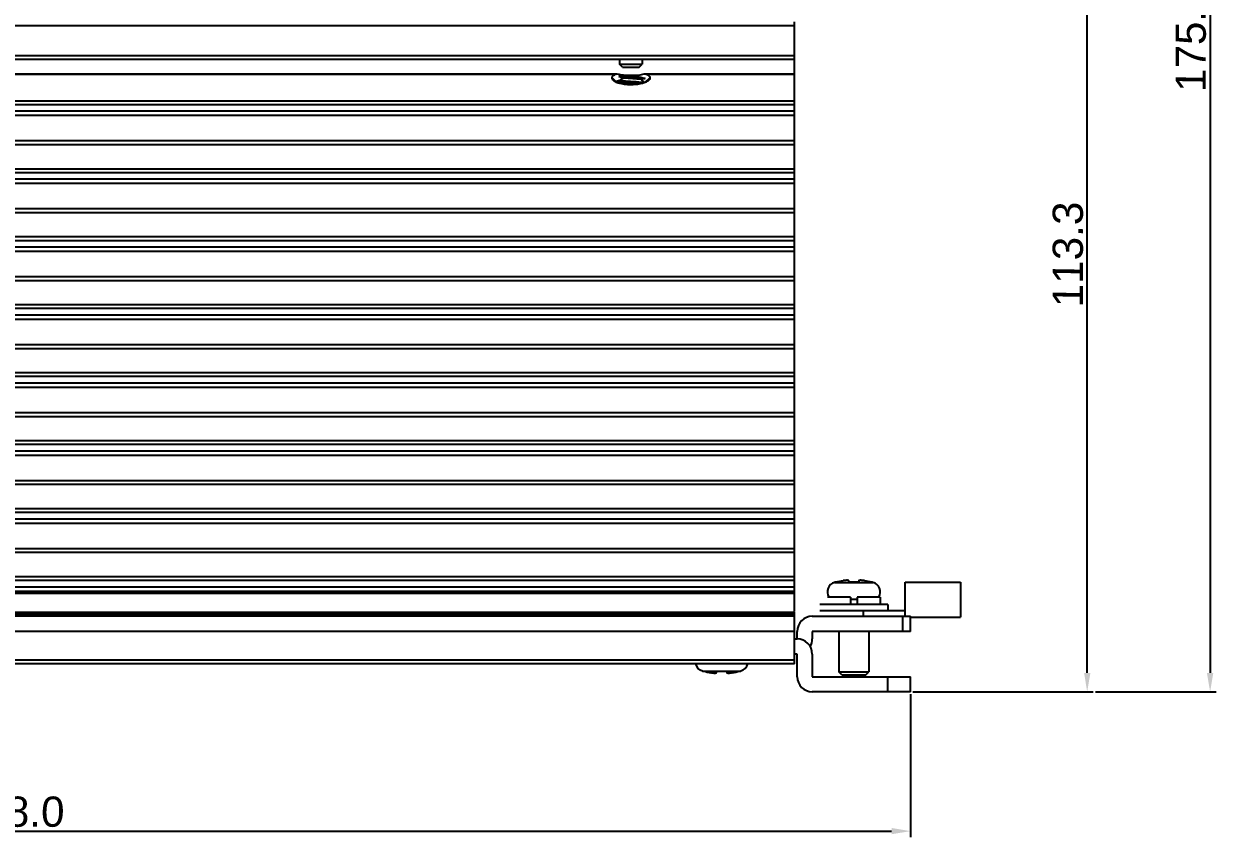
# Model space of a CAD drawing. Header units: millimetres. Extents: x 5329 to 6973, y -914 to -356.
# Drawn here: x 5702.2 to 5860, y -790 to -682.4 of the extents above; entities that cross this region are included whole.
import ezdxf

# ---------------------------------------------------------------- set-up
doc = ezdxf.new("R2010")
doc.units = ezdxf.units.MM
doc.header["$PDMODE"] = 3
doc.header["$PDSIZE"] = 1
doc.layers.get('0').update_dxf_attribs({"linetype": 'CONTINUOUS'})
doc.layers.get('Defpoints').update_dxf_attribs({"linetype": 'CONTINUOUS'})
doc.layers.add('Dim', color=1, linetype='CONTINUOUS')
doc.styles.add('OMI-1', font='arial.ttf', dxfattribs={"oblique": 1})
doc.dimstyles.new('1', dxfattribs={"dimtxt": 4, "dimasz": 2.5, "dimexe": 0.8, "dimexo": 0.3, "dimgap": 0.5, "dimtad": 1, "dimtoh": 1, "dimdec": 1, "dimzin": 0, "dimdsep": 46, "dimtxsty": 'OMI-1', "dimcen": 0, "dimclrd": 256, "dimclre": 256, "dimclrt": 256, "dimadec": 0, "dimazin": 0, "dimtfac": 0.8, "dimtdec": 1, "dimtix": 1, "dimtmove": 0, "dimatfit": 3, "dimfxl": 1, "dimtolj": 1, "dimtzin": 0, "dimarcsym": 0})

# ---------------------------------------------------------------- blocks, each defined once
blk = doc.blocks.new('*D6083')
at = {"layer": 'Defpoints', "color": 0}
for p in [(5815.6, -657.56), (5842.98, -657.56), (5819.59, -770.81)]:
    blk.add_point(p, dxfattribs=at)
at = {"layer": 'Dim', "lineweight": -2}
for p, q in [((5815.9, -657.56), (5843.78, -657.56)), ((5842.98, -768.31), (5842.98, -660.06)), ((5819.89, -770.81), (5843.78, -770.81))]:
    blk.add_line(p, q, dxfattribs=at)
at = {"layer": 'Dim'}
for points in [[(5843.4, -660.06), (5842.57, -660.06), (5842.98, -657.56)], [(5842.57, -768.31), (5843.4, -768.31), (5842.98, -770.81)]]:
    blk.add_solid(points, dxfattribs=at)
at = {"layer": 'Dim', "insert": (5840.44, -712.93), "char_height": 4, "attachment_point": 5, "rotation": 90, "style": 'OMI-1'}
blk.add_mtext('\\A1;\\A1;113.3', dxfattribs=at)
blk = doc.blocks.new('*D6084')
at = {"layer": 'Defpoints', "color": 0}
for p in [(5743.09, -595.92), (5843.78, -770.81), (5859.25, -770.81)]:
    blk.add_point(p, dxfattribs=at)
at = {"layer": 'Dim', "lineweight": -2}
for p, q in [((5743.39, -595.92), (5860.05, -595.92)), ((5859.25, -598.42), (5859.25, -768.31)), ((5844.08, -770.81), (5860.05, -770.81))]:
    blk.add_line(p, q, dxfattribs=at)
at = {"layer": 'Dim'}
for points in [[(5859.67, -598.42), (5858.83, -598.42), (5859.25, -595.92)], [(5858.83, -768.31), (5859.67, -768.31), (5859.25, -770.81)]]:
    blk.add_solid(points, dxfattribs=at)
at = {"layer": 'Dim', "insert": (5856.71, -684.43), "char_height": 4, "attachment_point": 5, "rotation": 90, "style": 'OMI-1'}
blk.add_mtext('\\A1;\\A1;175.0', dxfattribs=at)
blk = doc.blocks.new('*D6085')
at = {"layer": 'Defpoints', "color": 0}
for p in [(5581.59, -770.81), (5819.59, -770.81), (5819.59, -789.25)]:
    blk.add_point(p, dxfattribs=at)
at = {"layer": 'Dim', "lineweight": -2}
for p, q in [((5581.59, -771.11), (5581.59, -790.05)), ((5819.59, -771.11), (5819.59, -790.05)), ((5584.09, -789.25), (5817.09, -789.25))]:
    blk.add_line(p, q, dxfattribs=at)
at = {"layer": 'Dim'}
for points in [[(5584.09, -788.83), (5584.09, -789.66), (5581.59, -789.25)], [(5817.09, -789.66), (5817.09, -788.83), (5819.59, -789.25)]]:
    blk.add_solid(points, dxfattribs=at)
at = {"layer": 'Dim', "insert": (5700.59, -786.7), "char_height": 4, "attachment_point": 5, "style": 'OMI-1'}
blk.add_mtext('\\A1;238.0', dxfattribs=at)

msp = doc.modelspace()

# ---------------------------------------------------------------- linework, layer by layer
at = {"color": 7, "linetype": 'Continuous'}
for p, q in [((5804.22, -682.64), (5597.96, -682.64)), ((5804.22, -757.47), (5804.22, -682.11)), ((5804.22, -686.61), (5597.96, -686.61)), ((5804.22, -687.11), (5597.96, -687.11)), ((5781.09, -687.11), (5781.09, -687.71)), ((5781.09, -687.71), (5784.09, -687.71)), ((5781.49, -688.11), (5781.09, -687.71)), ((5783.69, -688.11), (5784.09, -687.71)), ((5784.09, -687.11), (5784.09, -687.71)), ((5621.56, -689.02), (5780.62, -689.02)), ((5780.47, -689.05), (5621.71, -689.05)), ((5780.09, -689.54), (5780.36, -689.79)), ((5781.49, -688.11), (5783.69, -688.11)), ((5782.25, -689.44), (5782.86, -689.47)), ((5782.59, -689.23), (5782.59, -689.31)), ((5785.09, -689.54), (5784.44, -690.14)), ((5784.56, -689.02), (5804.22, -689.02)), ((5804.22, -689.05), (5784.71, -689.05)), ((5780.36, -689.79), (5780.73, -690.14)), ((5780.9, -690.17), (5780.87, -690.15)), ((5804.22, -692.59), (5597.96, -692.59)), ((5804.22, -693.08), (5597.96, -693.08)), ((5804.22, -693.94), (5597.96, -693.94)), ((5597.96, -694.47), (5804.22, -694.47)), ((5804.22, -697.88), (5597.96, -697.88)), ((5804.22, -698.38), (5597.96, -698.38)), ((5804.22, -701.59), (5597.96, -701.59)), ((5804.22, -702.08), (5597.96, -702.08)), ((5804.22, -702.94), (5597.96, -702.94)), ((5597.96, -703.47), (5804.22, -703.47)), ((5804.22, -706.88), (5597.96, -706.88)), ((5804.22, -707.38), (5597.96, -707.38)), ((5804.22, -710.59), (5597.96, -710.59)), ((5804.22, -711.08), (5597.96, -711.08)), ((5804.22, -711.94), (5597.96, -711.94)), ((5597.96, -712.47), (5804.22, -712.47)), ((5804.22, -715.88), (5597.96, -715.88)), ((5804.22, -716.38), (5597.96, -716.38)), ((5804.22, -719.59), (5597.96, -719.59)), ((5804.22, -720.08), (5597.96, -720.08)), ((5804.22, -720.94), (5597.96, -720.94)), ((5597.96, -721.47), (5804.22, -721.47)), ((5804.22, -724.88), (5597.96, -724.88)), ((5804.22, -725.38), (5597.96, -725.38)), ((5804.22, -728.59), (5597.96, -728.59)), ((5804.22, -729.08), (5597.96, -729.08)), ((5804.22, -729.94), (5597.96, -729.94)), ((5597.96, -730.47), (5804.22, -730.47)), ((5804.22, -733.88), (5597.96, -733.88)), ((5804.22, -734.38), (5597.96, -734.38)), ((5804.22, -737.59), (5597.96, -737.59)), ((5804.22, -738.08), (5597.96, -738.08)), ((5804.22, -738.94), (5597.96, -738.94)), ((5597.96, -739.47), (5804.22, -739.47)), ((5804.22, -742.88), (5597.96, -742.88)), ((5804.22, -743.38), (5597.96, -743.38)), ((5804.22, -746.59), (5597.96, -746.59)), ((5804.22, -747.08), (5597.96, -747.08)), ((5804.22, -747.94), (5597.96, -747.94)), ((5597.96, -748.47), (5804.22, -748.47)), ((5804.22, -751.88), (5597.96, -751.88)), ((5804.22, -752.38), (5597.96, -752.38)), ((5804.22, -755.59), (5597.96, -755.59)), ((5804.22, -756.08), (5597.96, -756.08)), ((5804.22, -756.94), (5597.96, -756.94)), ((5597.96, -757.47), (5804.22, -757.47)), ((5804.22, -760.16), (5804.22, -757.47)), ((5809.62, -756.3), (5809.54, -756.32)), ((5809.54, -756.32), (5814.64, -756.32)), ((5809.7, -756.3), (5809.62, -756.3)), ((5811.45, -756.3), (5811.42, -756.09)), ((5812.73, -756.3), (5811.45, -756.3)), ((5812.76, -756.09), (5812.73, -756.3)), ((5814.56, -756.3), (5814.48, -756.3)), ((5814.56, -756.3), (5814.64, -756.32)), ((5818.89, -756.31), (5826.19, -756.31)), ((5818.89, -760.81), (5818.89, -756.31)), ((5826.19, -756.31), (5826.19, -760.91)), ((5617.38, -757.73), (5804.22, -757.73)), ((5811.64, -758.26), (5808.59, -758.26)), ((5811.64, -758.26), (5811.64, -759.26)), ((5811.64, -758.56), (5812.54, -758.56)), ((5815.59, -758.26), (5812.54, -758.26)), ((5812.54, -758.26), (5812.54, -759.26)), ((5815.59, -758.26), (5815.59, -759.26)), ((5804.22, -760.53), (5597.96, -760.53)), ((5617.55, -760.26), (5804.22, -760.26)), ((5804.22, -767.11), (5804.22, -760.26)), ((5816.59, -759.26), (5807.59, -759.26)), ((5807.59, -760.06), (5818.89, -760.06)), ((5813.36, -760.81), (5813.36, -760.06)), ((5816.59, -759.26), (5816.59, -760.06)), ((5804.22, -760.81), (5597.96, -760.81)), ((5806.59, -760.81), (5819.59, -760.81)), ((5818.59, -762.81), (5818.59, -760.81)), ((5819.59, -762.81), (5819.59, -760.81)), ((5819.59, -760.91), (5826.19, -760.91)), ((5804.22, -762.81), (5597.96, -762.81)), ((5804.22, -763.81), (5804.59, -763.81)), ((5804.59, -763.81), (5804.59, -762.81)), ((5819.59, -762.81), (5806.59, -762.81)), ((5806.59, -762.81), (5806.59, -763.81)), ((5810.09, -762.81), (5810.09, -768.16)), ((5814.09, -762.81), (5814.09, -768.16)), ((5804.22, -766.61), (5597.96, -766.61)), ((5804.59, -765.81), (5804.22, -765.81)), ((5804.59, -768.81), (5804.59, -765.81)), ((5806.59, -765.81), (5806.59, -768.81)), ((5804.22, -767.11), (5597.96, -767.11)), ((5792.04, -768.05), (5797.14, -768.05)), ((5792.12, -768.07), (5792.04, -768.05)), ((5792.12, -768.07), (5792.2, -768.07)), ((5793.92, -768.27), (5793.95, -768.07)), ((5793.95, -768.07), (5795.23, -768.07)), ((5795.23, -768.07), (5795.26, -768.27)), ((5796.98, -768.07), (5797.06, -768.07)), ((5797.06, -768.07), (5797.14, -768.05)), ((5810.09, -768.16), (5814.09, -768.16)), ((5810.49, -768.56), (5810.09, -768.16)), ((5810.49, -768.56), (5813.69, -768.56)), ((5813.69, -768.56), (5814.09, -768.16)), ((5806.59, -768.81), (5819.59, -768.81)), ((5816.59, -770.81), (5816.59, -768.81)), ((5819.59, -770.81), (5819.59, -768.81)), ((5819.59, -770.81), (5806.59, -770.81))]:
    msp.add_line(p, q, dxfattribs=at)
for centre, radius, start, end in [((5781.86, -697.44), 8.13, 94.5031, 96.1672), ((5781.98, -699.03), 9.72, 93.0087, 94.5159), ((5782.06, -700.9), 11.6, 87.4156, 90.1846), ((5782.1, -700.22), 10.92, 84.6014, 87.4271), ((5784.65, -683.64), 7.53, 237.38, 238.7775), ((5784.67, -683.6), 7.58, 238.776, 239.8469), ((5781.4, -690.29), 0.511, 166.3286, 169.6759), ((5783.9, -690.85), 0.792, 59.9054, 62.7443), ((5809.9, -757.58), 1.31, 106.0916, 211.0017), ((5812.09, -765.27), 9.28, 98.7549, 104.9046), ((5812.09, -765.27), 9.28, 75.0954, 81.2451), ((5814.27, -757.58), 1.31, 328.9983, 73.9084), ((5806.59, -762.81), 2, 90, 180), ((5804.59, -765.81), 2, 0, 90), ((5804.59, -763.81), 2, 330, 0), ((5792.41, -766.78), 1.32, 194.3349, 253.9287), ((5794.59, -759.1), 9.28, 255.0954, 261.2451), ((5794.59, -759.1), 9.28, 278.7549, 284.9046), ((5796.77, -766.78), 1.32, 286.0713, 345.6651), ((5806.59, -768.81), 2, 180, 270)]:
    msp.add_arc(centre, radius, start, end, dxfattribs=at)
for points, knots in [([(5780.09, -689.54), (5780.09, -689.45), (5780.19, -689.24), (5780.36, -689.12), (5780.47, -689.05)], [0, 0, 0, 0, 0.426116, 1, 1, 1, 1]), ([(5780.24, -689.85), (5780.22, -689.82), (5780.14, -689.74), (5780.09, -689.62), (5780.09, -689.54)], [0, 0, 0, 0, 0.286802, 1, 1, 1, 1]), ([(5780.62, -689.02), (5780.61, -689.02), (5780.56, -689.03), (5780.5, -689.04), (5780.47, -689.05)], [0, 0, 0, 0, 0.275855, 1, 1, 1, 1]), ([(5781.04, -689.09), (5781.01, -689.08), (5780.87, -689.05), (5780.73, -689.02), (5780.62, -689.02)], [0, 0, 0, 0, 0.265446, 1, 1, 1, 1]), ([(5781.57, -689.56), (5781.52, -689.54), (5781.32, -689.48), (5781.13, -689.41), (5780.98, -689.35)], [0, 0, 0, 0, 0.253841, 1, 1, 1, 1]), ([(5780.98, -689.35), (5781.07, -689.36), (5781.49, -689.4), (5781.91, -689.42), (5782.25, -689.44)], [0, 0, 0, 0, 0.201028, 1, 1, 1, 1]), ([(5782.59, -689.23), (5782.45, -689.23), (5781.94, -689.22), (5781.42, -689.18), (5781.04, -689.09)], [0, 0, 0, 0, 0.257135, 1, 1, 1, 1]), ([(5781.09, -689.86), (5781.12, -689.83), (5781.26, -689.71), (5781.43, -689.61), (5781.57, -689.56)], [0, 0, 0, 0, 0.221101, 1, 1, 1, 1]), ([(5781.47, -689.31), (5781.52, -689.31), (5781.7, -689.3), (5781.89, -689.3), (5782.03, -689.3)], [0, 0, 0, 0, 0.241665, 1, 1, 1, 1]), ([(5783.94, -689.73), (5783.56, -689.69), (5782.78, -689.64), (5781.99, -689.59), (5781.57, -689.56)], [0, 0, 0, 0, 0.472075, 1, 1, 1, 1]), ([(5784.13, -689.09), (5784.01, -689.12), (5783.5, -689.21), (5782.98, -689.23), (5782.59, -689.23)], [0, 0, 0, 0, 0.241738, 1, 1, 1, 1]), ([(5782.86, -689.47), (5783.18, -689.49), (5783.72, -689.52), (5784.25, -689.56), (5784.46, -689.59)], [0, 0, 0, 0, 0.607733, 1, 1, 1, 1]), ([(5783.12, -689.35), (5783.17, -689.35), (5783.34, -689.37), (5783.52, -689.39), (5783.64, -689.41)], [0, 0, 0, 0, 0.258497, 1, 1, 1, 1]), ([(5783.64, -689.41), (5783.72, -689.42), (5784, -689.47), (5784.27, -689.53), (5784.46, -689.59)], [0, 0, 0, 0, 0.286825, 1, 1, 1, 1]), ([(5784.46, -689.59), (5784.41, -689.61), (5784.24, -689.66), (5784.07, -689.7), (5783.94, -689.73)], [0, 0, 0, 0, 0.242547, 1, 1, 1, 1]), ([(5784.56, -689.02), (5784.52, -689.02), (5784.38, -689.03), (5784.24, -689.06), (5784.13, -689.09)], [0, 0, 0, 0, 0.231047, 1, 1, 1, 1]), ([(5784.71, -689.05), (5784.7, -689.05), (5784.65, -689.03), (5784.6, -689.02), (5784.56, -689.02)], [0, 0, 0, 0, 0.223601, 1, 1, 1, 1]), ([(5784.71, -689.05), (5784.72, -689.06), (5784.78, -689.1), (5784.84, -689.14), (5784.88, -689.17)], [0, 0, 0, 0, 0.26437, 1, 1, 1, 1]), ([(5784.88, -689.17), (5784.94, -689.22), (5785.04, -689.33), (5785.09, -689.47), (5785.09, -689.54)], [0, 0, 0, 0, 0.554117, 1, 1, 1, 1]), ([(5785.09, -689.54), (5785.09, -689.56), (5785.07, -689.68), (5785, -689.78), (5784.94, -689.85)], [0, 0, 0, 0, 0.226557, 1, 1, 1, 1]), ([(5781.02, -690.24), (5780.86, -690.2), (5780.58, -690.1), (5780.33, -689.94), (5780.24, -689.85)], [0, 0, 0, 0, 0.559725, 1, 1, 1, 1]), ([(5780.59, -689.98), (5780.65, -689.95), (5780.82, -689.91), (5780.99, -689.88), (5781.09, -689.86)], [0, 0, 0, 0, 0.409411, 1, 1, 1, 1]), ([(5780.62, -690), (5780.66, -690.02), (5780.78, -690.03), (5780.9, -690.05), (5780.97, -690.05)], [0, 0, 0, 0, 0.369729, 1, 1, 1, 1]), ([(5780.9, -690.17), (5780.92, -690.18), (5780.99, -690.19), (5781.05, -690.21), (5781.09, -690.21)], [0, 0, 0, 0, 0.364871, 1, 1, 1, 1]), ([(5780.97, -690.05), (5781.2, -690.07), (5781.86, -690.12), (5782.91, -690.18), (5783.73, -690.22), (5784.12, -690.25)], [0, 0, 0, 0, 0.215687, 0.634322, 1, 1, 1, 1]), ([(5784.02, -690.28), (5783.53, -690.41), (5782.51, -690.5), (5781.5, -690.38), (5781.02, -690.24)], [0, 0, 0, 0, 0.504244, 1, 1, 1, 1]), ([(5781.09, -689.86), (5781.33, -689.9), (5781.75, -689.93), (5782.34, -689.97), (5782.85, -690), (5783.34, -690.03), (5783.75, -690.07), (5784.05, -690.1), (5784.21, -690.12), (5784.27, -690.14)], [0, 0, 0, 0, 0.234534, 0.392403, 0.557978, 0.715313, 0.8493, 0.947231, 1, 1, 1, 1]), ([(5781.09, -690.21), (5781.24, -690.23), (5781.58, -690.26), (5782.37, -690.32), (5783, -690.36), (5783.44, -690.39)], [0, 0, 0, 0, 0.184798, 0.440696, 1, 1, 1, 1]), ([(5783.94, -689.73), (5783.98, -689.76), (5784.12, -689.87), (5784.23, -690.02), (5784.27, -690.14)], [0, 0, 0, 0, 0.286717, 1, 1, 1, 1]), ([(5784.32, -690.19), (5784.3, -690.2), (5784.2, -690.23), (5784.1, -690.26), (5784.02, -690.28)], [0, 0, 0, 0, 0.241413, 1, 1, 1, 1]), ([(5784.94, -689.85), (5784.9, -689.88), (5784.72, -690.03), (5784.5, -690.13), (5784.32, -690.19)], [0, 0, 0, 0, 0.210363, 1, 1, 1, 1]), ([(5811.42, -756.09), (5811.41, -756.08), (5811.4, -756.07), (5811.38, -756.06), (5811.34, -756.05), (5811.28, -756.05), (5811.19, -756.04), (5811.08, -756.05), (5810.9, -756.06), (5810.77, -756.08), (5810.67, -756.09)], [0, 0, 0, 0, 0.034831, 0.061793, 0.09638, 0.188863, 0.310943, 0.458775, 0.627095, 1, 1, 1, 1]), ([(5813.5, -756.09), (5813.41, -756.08), (5813.27, -756.06), (5813.1, -756.05), (5812.99, -756.04), (5812.9, -756.05), (5812.84, -756.05), (5812.8, -756.06), (5812.78, -756.07), (5812.76, -756.08), (5812.76, -756.09)], [0, 0, 0, 0, 0.372908, 0.54123, 0.689064, 0.811144, 0.903624, 0.938209, 0.96517, 1, 1, 1, 1]), ([(5793.17, -768.27), (5793.27, -768.29), (5793.4, -768.3), (5793.58, -768.32), (5793.69, -768.32), (5793.78, -768.32), (5793.84, -768.31), (5793.88, -768.3), (5793.9, -768.29), (5793.91, -768.28), (5793.92, -768.27)], [0, 0, 0, 0, 0.372908, 0.54123, 0.689064, 0.811144, 0.903624, 0.938209, 0.96517, 1, 1, 1, 1]), ([(5795.26, -768.27), (5795.26, -768.28), (5795.28, -768.29), (5795.3, -768.3), (5795.34, -768.31), (5795.4, -768.32), (5795.49, -768.32), (5795.6, -768.32), (5795.77, -768.3), (5795.91, -768.29), (5796, -768.27)], [0, 0, 0, 0, 0.034831, 0.061793, 0.09638, 0.188863, 0.310943, 0.458775, 0.627095, 1, 1, 1, 1])]:
    msp.add_open_spline(points, degree=3, knots=knots, dxfattribs=at)
msp.add_open_spline([(5784.3, -690.16), (5784.31, -690.17), (5784.33, -690.18), (5784.34, -690.18)], degree=3, dxfattribs=at)

# ---------------------------------------------------------------- dimensions: what is measured, and where the dimension line sits
at = {"layer": 'Dim'}
for base, p1, p2, text, picture, middle in [((5859.25, -770.81), (5743.09, -595.92), (5843.78, -770.81), '\\A1;175.0', '*D6084', (5859.25, -684.43)), ((5842.98, -657.56), (5819.59, -770.81), (5815.6, -657.56), '\\A1;113.3', '*D6083', (5842.98, -712.93))]:
    dim = msp.add_linear_dim(base=base, p1=p1, p2=p2, angle=90, text=text, dimstyle='1', override={"dimtxsty": 'OMI-1'}, dxfattribs=at)
    dim.commit()
    dim.dimension.update_dxf_attribs({"geometry": picture, "text_midpoint": middle, "dimtype": 160})
dim = msp.add_linear_dim(base=(5819.59, -789.25), p1=(5581.59, -770.81), p2=(5819.59, -770.81), dimstyle='1', dxfattribs=at)
dim.commit()
dim.dimension.update_dxf_attribs({"geometry": '*D6085', "text_midpoint": (5700.59, -786.7)})

doc.saveas('drawing.dxf')
